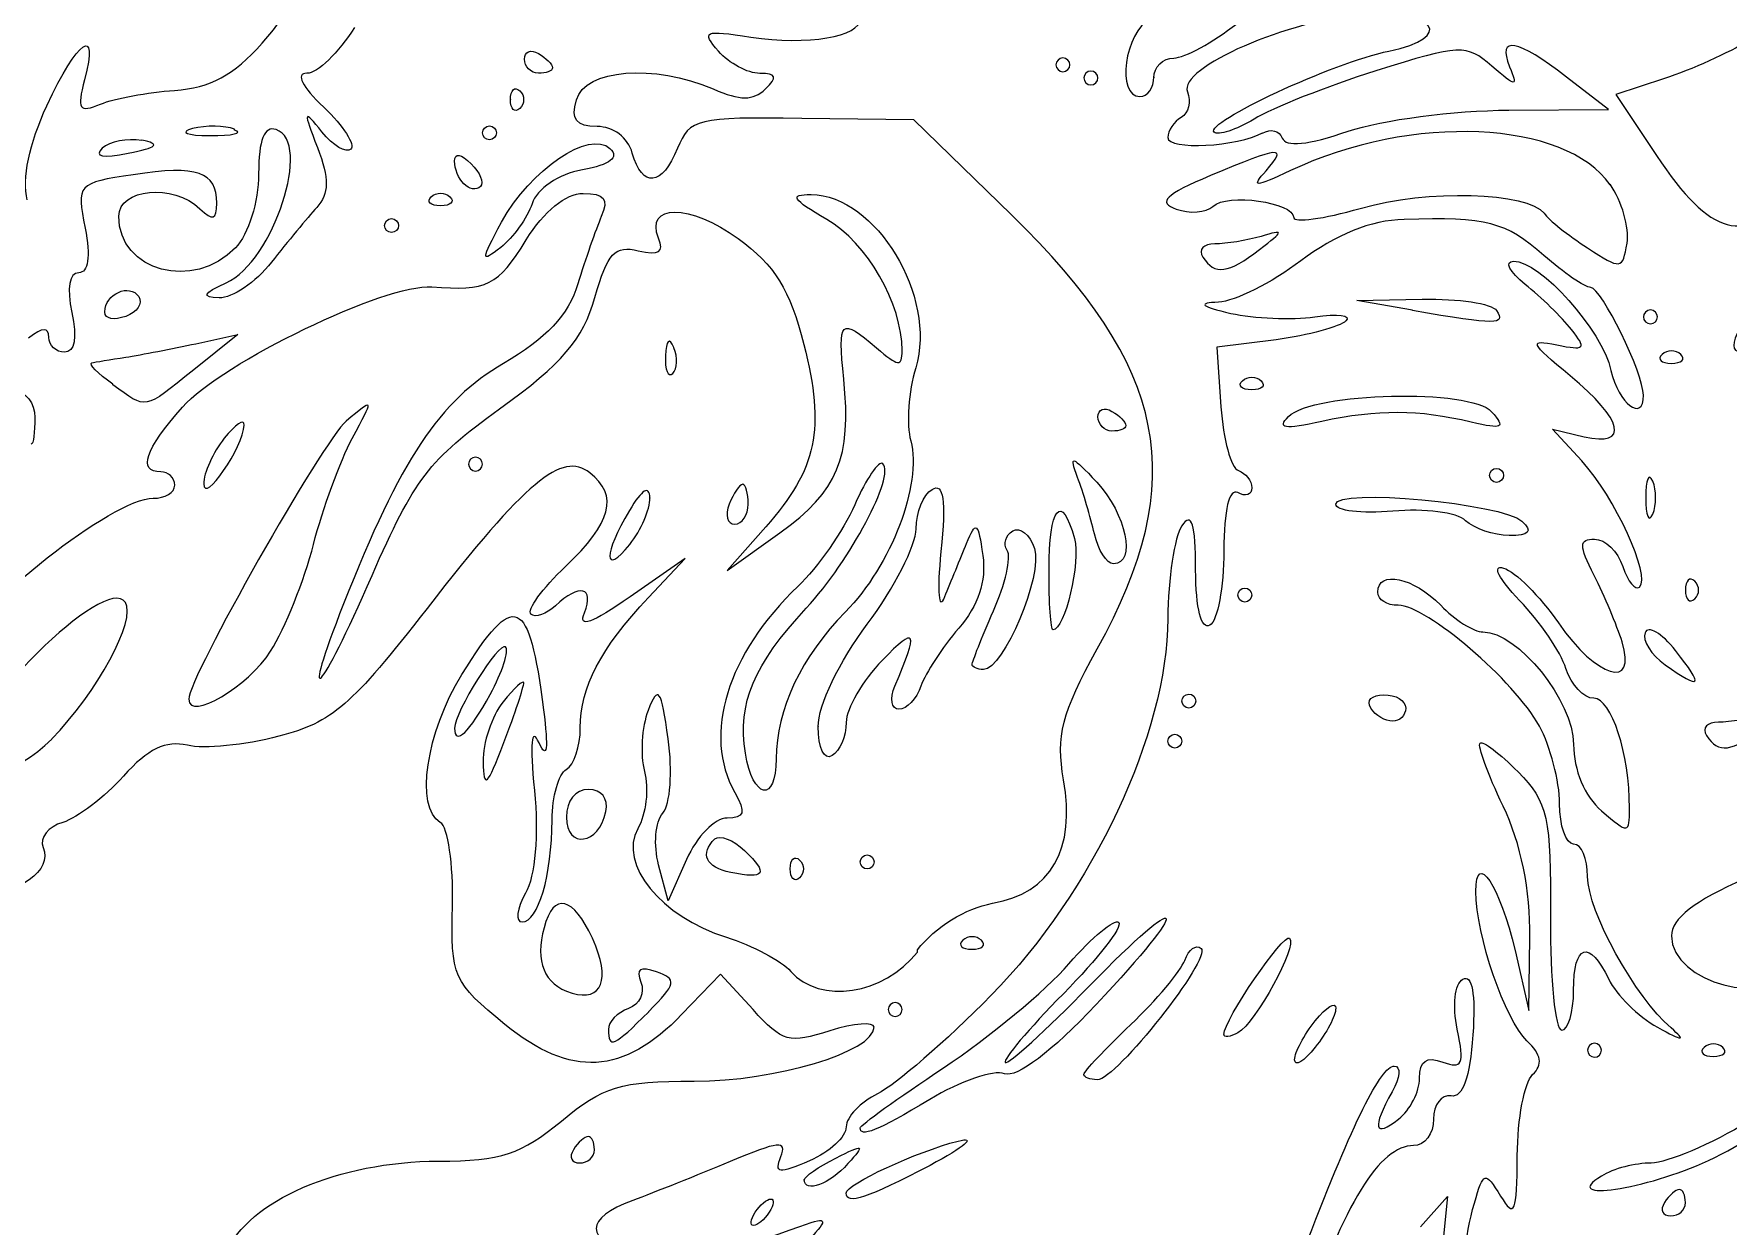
# Model space of a CAD drawing. Extents: x 2.4 to 13.2, y 1.8 to 13.4.
# Drawn here: x 6.044 to 8.493, y 9.984 to 11.708 of the extents above; entities that cross this region are included whole.
import ezdxf

# ---------------------------------------------------------------- set-up
doc = ezdxf.new("R2010")
doc.units = 0
doc.layers.add('Layer_1', color=7, linetype='CONTINUOUS')

msp = doc.modelspace()

# ---------------------------------------------------------------- linework, layer by layer
at = {"layer": 'Layer_1', "color": 7}
for points in [[(6.753225, 11.67172)], [(7.541718, 11.66346)], [(7.58215, 11.64446)], [(6.692567, 11.56512)], [(6.66562, 11.49162)], [(6.618406, 11.47252)], [(6.551046, 11.43102)], [(6.720267, 11.43601)], [(7.815856, 11.39636)], [(8.390912, 11.29898)], [(8.424658, 11.24473)], [(7.791094, 11.20649)], [(7.582221, 11.15437)], [(6.692584, 11.08621)], [(8.148331, 11.06989)], [(8.384143, 11.06164)], [(7.076743, 11.02824)], [(8.113691, 11.00439)], [(7.577069, 10.98536)], [(7.51147, 10.93282)], [(7.784392, 10.89689)], [(6.386361, 10.8158)], [(8.417202, 10.81654)], [(7.400283, 10.79624)], [(6.703676, 10.75309)], [(6.752293, 10.76987)], [(7.703515, 10.74359)], [(7.976472, 10.73349)], [(6.069815, 10.68866)], [(7.683296, 10.68559)], [(6.870931, 10.58375)], [(7.2385, 10.51093)], [(7.051479, 10.49583)], [(6.856342, 10.38901)], [(7.413728, 10.39765)], [(7.299158, 10.29755)], [(8.310103, 10.23865)], [(8.48537, 10.24265)], [(7.866555, 10.22493)], [(6.854348, 10.09487)], [(7.218263, 10.03193)], [(8.431421, 10.01837)], [(7.086839, 10.00443)]]:
    msp.add_lwpolyline(points, close=True, dxfattribs=at)
for points in [[(7.663034, 11.64628), (7.663027, 11.64446)], [(8.176116, 11.59795), (8.320159, 11.59866), (8.259502, 11.64586)], [(8.400976, 11.64361), (8.330571, 11.62061), (8.389411, 11.53261)], [(6.733005, 11.61322), (6.733005, 11.61302)], [(7.4567, 11.44707), (7.315908, 11.58412), (7.154303, 11.58612)], [(6.334029, 11.56914), (6.334021, 11.57055)], [(7.820162, 11.56539), (7.82014, 11.56455)], [(6.200077, 11.55455), (6.200066, 11.55385)], [(8.322421, 11.49097), (8.322416, 11.49006)], [(8.037126, 11.30877), (7.956252, 11.32257), (8.051099, 11.32457)], [(6.14667, 11.30581), (6.146668, 11.30621)], [(8.037125, 11.30807), (8.037126, 11.30877)], [(6.2781, 11.26027), (6.338757, 11.27347), (6.275184, 11.22257)], [(7.839643, 11.26604), (7.75409, 11.25514), (7.76, 11.16914)], [(6.969156, 11.25423), (6.969192, 11.25483)], [(6.157979, 11.20097), (6.15798, 11.20187)], [(7.857784, 11.15489), (7.857791, 11.15499)], [(6.348153, 11.14271), (6.348146, 11.14261)], [(8.281549, 11.09075), (8.239329, 11.13675), (8.284822, 11.12585)], [(6.934496, 11.03724), (6.934495, 11.03714)], [(7.101935, 10.99549), (7.04633, 10.93219), (7.122421, 10.98689)], [(6.932447, 10.89329), (6.985581, 10.94989), (6.906141, 10.89439)], [(8.444886, 10.91674), (8.444886, 10.91704)], [(7.177794, 10.70674), (7.177843, 10.70645)], [(6.987525, 10.51455), (6.960987, 10.45465), (6.947175, 10.50675)], [(7.137404, 10.50113), (7.137404, 10.50083)], [(8.185055, 10.3827), (8.204895, 10.2964), (8.206475, 10.40194)], [(7.321196, 10.38075), (7.321254, 10.38375)], [(7.083628, 10.29738), (7.036818, 10.34888), (6.980862, 10.29068)], [(6.932767, 10.29445), (6.932792, 10.29455)], [(7.764158, 10.26182), (7.764173, 10.26153)], [(7.561969, 10.20303), (7.561984, 10.20383)], [(7.238465, 10.12661), (7.238483, 10.12633)], [(8.464789, 10.07947), (8.464789, 10.07937)], [(7.157619, 10.05173), (7.157606, 10.05093)], [(8.048343, 9.98349), (8.087474, 10.02739), (8.076674, 9.92184)]]:
    msp.add_lwpolyline(points, dxfattribs=at)
for points in [[(6.37391, 11.69462), (6.404587, 11.72942), (6.428953, 11.76692), (6.428078, 11.77782)], [(7.96789, 11.73624), (7.859021, 11.72924), (7.6976, 11.65904), (7.711602, 11.62439)], [(8.002787, 11.68344), (8.0983, 11.70304), (8.07207, 11.74274), (7.96789, 11.73624)], [(6.062843, 11.60432), (6.107726, 11.70052), (6.138568, 11.72185), (6.117432, 11.64202)], [(6.507557, 11.71763), (6.484811, 11.68113), (6.453853, 11.65123), (6.438778, 11.65123)], [(7.033736, 11.68312), (7.008493, 11.71222), (7.012726, 11.71412), (7.080341, 11.70372)], [(7.080341, 11.70372), (7.162472, 11.69112), (7.238502, 11.70387), (7.238502, 11.73012)], [(7.657972, 11.73005), (7.620724, 11.71125), (7.60811, 11.61748), (7.642814, 11.61748)], [(7.691808, 11.67336), (7.707639, 11.67336), (7.748577, 11.69576), (7.782794, 11.72296)], [(8.259502, 11.64586), (8.188602, 11.70096), (8.158869, 11.70636), (8.177333, 11.66076)], [(6.247543, 11.62652), (6.299168, 11.63052), (6.33314, 11.64832), (6.37391, 11.69462)], [(6.753225, 11.67172), (6.753225, 11.68262), (6.762325, 11.68672), (6.773445, 11.67972)], [(7.093382, 11.65112), (7.075847, 11.65112), (7.048998, 11.66552), (7.033736, 11.68312)], [(7.750268, 11.56616), (7.735575, 11.58006), (7.922801, 11.667), (8.002787, 11.68344)], [(8.151521, 11.66176), (8.114406, 11.69366), (8.106483, 11.69326), (7.983847, 11.65476)], [(8.523014, 11.69871), (8.494613, 11.68101), (8.439698, 11.65621), (8.400976, 11.64361)], [(6.773445, 11.65132), (6.762325, 11.65132), (6.753225, 11.66142), (6.753225, 11.67172)], [(6.773445, 11.67972), (6.784565, 11.67372), (6.793665, 11.66412), (6.793665, 11.65932)], [(6.793665, 11.65932), (6.793665, 11.65432), (6.784565, 11.65132), (6.773445, 11.65132)], [(6.828276, 11.61272), (6.84063, 11.65752), (6.940416, 11.66552), (7.025811, 11.62862)], [(7.531608, 11.67356), (7.526048, 11.67356), (7.521498, 11.66856), (7.521498, 11.66346)], [(7.521498, 11.66346), (7.521498, 11.65846), (7.526048, 11.65336), (7.531608, 11.65336)], [(7.541718, 11.66346), (7.541718, 11.66846), (7.537168, 11.67356), (7.531608, 11.67356)], [(7.531608, 11.65336), (7.537168, 11.65336), (7.541718, 11.65836), (7.541718, 11.66346)], [(7.663027, 11.64446), (7.663027, 11.66036), (7.675973, 11.67336), (7.691808, 11.67336)], [(8.177333, 11.66076), (8.189398, 11.63096), (8.187283, 11.63096), (8.151521, 11.66176)], [(8.850992, 11.67159), (8.616806, 11.4427), (8.460713, 11.24868), (8.510765, 11.24868)], [(6.117432, 11.64202), (6.105959, 11.59872), (6.109152, 11.59372), (6.140527, 11.60672)], [(6.438778, 11.65123), (6.422066, 11.65123), (6.431538, 11.63213), (6.463137, 11.60213)], [(7.101572, 11.62862), (7.119705, 11.64582), (7.11778, 11.65112), (7.093382, 11.65112)], [(7.57204, 11.65456), (7.56648, 11.65456), (7.56193, 11.64956), (7.56193, 11.64446)], [(7.56193, 11.64446), (7.56193, 11.63946), (7.56648, 11.63436), (7.57204, 11.63436)], [(7.58215, 11.64446), (7.58215, 11.64946), (7.5776, 11.65456), (7.57204, 11.65456)], [(7.57204, 11.63436), (7.5776, 11.63436), (7.58215, 11.63936), (7.58215, 11.64446)], [(7.642814, 11.61748), (7.653934, 11.61748), (7.663034, 11.63048), (7.663034, 11.64628)], [(7.983847, 11.65476), (7.913051, 11.63236), (7.833867, 11.60096), (7.80788, 11.58516)], [(6.140527, 11.60672), (6.160556, 11.61472), (6.208709, 11.62402), (6.247543, 11.62652)], [(6.733005, 11.61302), (6.733005, 11.62712), (6.739075, 11.63282), (6.746497, 11.62592)], [(6.746497, 11.60042), (6.739077, 11.59342), (6.733005, 11.59942), (6.733005, 11.61322)], [(6.746497, 11.62592), (6.753917, 11.61892), (6.753917, 11.60742), (6.746497, 11.60042)], [(6.858131, 11.57432), (6.827643, 11.57432), (6.820295, 11.58442), (6.828276, 11.61272)], [(7.025811, 11.62862), (7.065624, 11.61142), (7.083432, 11.61142), (7.101572, 11.62862)], [(7.711602, 11.62439), (7.717292, 11.61029), (7.713182, 11.59369), (7.702602, 11.58749)], [(6.034474, 11.46847), (6.026604, 11.49817), (6.037314, 11.54967), (6.062843, 11.60432)], [(6.460474, 11.56653), (6.433747, 11.59993), (6.433114, 11.59793), (6.453964, 11.54373)], [(6.463137, 11.60213), (6.491603, 11.57513), (6.5093, 11.54763), (6.502445, 11.54133)], [(7.154303, 11.58612), (7.002169, 11.58812), (6.991636, 11.58543), (6.97457, 11.54292)], [(7.702602, 11.58749), (7.691963, 11.58149), (7.683266, 11.56829), (7.683266, 11.55839)], [(7.80788, 11.58516), (7.781879, 11.56926), (7.755971, 11.56076), (7.750268, 11.56616)], [(8.322416, 11.49006), (8.257873, 11.58346), (8.035645, 11.59343), (7.860654, 11.51066)], [(7.943861, 11.56765), (7.992378, 11.58385), (8.096889, 11.59755), (8.176116, 11.59795)], [(6.273364, 11.57124), (6.253683, 11.56624), (6.264904, 11.56114), (6.29826, 11.56114)], [(6.334021, 11.57055), (6.320337, 11.57555), (6.293036, 11.57655), (6.273364, 11.57124)], [(6.29826, 11.56114), (6.331619, 11.56085), (6.347714, 11.56514), (6.334029, 11.56914)], [(6.322046, 11.34823), (6.390563, 11.37963), (6.446969, 11.55272), (6.39425, 11.56978)], [(6.39425, 11.56978), (6.377001, 11.57578), (6.368977, 11.55508), (6.368977, 11.50598)], [(6.502445, 11.54133), (6.495585, 11.53533), (6.476697, 11.54633), (6.460474, 11.56653)], [(6.692567, 11.56512), (6.692567, 11.57012), (6.697117, 11.57522), (6.702677, 11.57522)], [(6.702677, 11.55502), (6.697117, 11.55502), (6.692567, 11.56002), (6.692567, 11.56512)], [(6.702677, 11.57522), (6.708237, 11.57522), (6.712787, 11.57022), (6.712787, 11.56512)], [(6.712787, 11.56512), (6.712787, 11.56012), (6.708237, 11.55502), (6.702677, 11.55502)], [(6.720202, 11.43602), (6.761576, 11.51192), (6.847466, 11.57024), (6.87685, 11.54241)], [(6.909143, 11.53592), (6.903013, 11.55822), (6.881562, 11.57432), (6.858131, 11.57432)], [(7.683266, 11.55839), (7.683266, 11.53949), (7.784542, 11.54519), (7.820162, 11.56539)], [(7.82014, 11.56455), (7.831917, 11.57155), (7.844718, 11.56855), (7.848606, 11.55755)], [(7.848606, 11.55755), (7.853186, 11.54445), (7.886299, 11.54745), (7.943861, 11.56765)], [(6.142931, 11.54295), (6.130257, 11.53075), (6.143562, 11.52825), (6.180459, 11.53595)], [(6.200066, 11.55385), (6.179436, 11.55785), (6.153711, 11.55285), (6.142931, 11.54295)], [(6.180459, 11.53595), (6.222778, 11.54395), (6.227861, 11.54895), (6.200077, 11.55455)], [(6.453964, 11.54373), (6.471339, 11.49853), (6.47115, 11.47753), (6.453016, 11.45743)], [(6.652128, 11.52422), (6.652128, 11.53642), (6.661548, 11.53512), (6.676042, 11.52022)], [(6.87685, 11.54241), (6.89063, 11.52931), (6.877482, 11.51931), (6.836999, 11.51151)], [(6.97457, 11.54292), (6.952393, 11.48762), (6.923339, 11.48462), (6.909143, 11.53592)], [(7.825223, 11.51037), (7.857292, 11.54697), (7.84661, 11.54587), (7.744813, 11.50337)], [(6.308317, 11.46337), (6.308317, 11.50917), (6.28061, 11.51867), (6.187811, 11.50467)], [(6.66562, 11.49162), (6.6582, 11.49862), (6.652128, 11.51332), (6.652128, 11.52422)], [(6.676042, 11.52022), (6.689213, 11.50772), (6.695281, 11.49312), (6.689534, 11.48762)], [(6.836999, 11.51151), (6.801969, 11.50551), (6.771461, 11.48441), (6.764187, 11.46261)], [(7.860654, 11.51066), (7.807974, 11.48576), (7.80357, 11.48576), (7.825223, 11.51037)], [(8.389411, 11.53261), (8.468494, 11.41436), (8.51702, 11.40157), (8.587148, 11.48061)], [(6.187811, 11.50467), (6.106805, 11.49247), (6.105525, 11.49097), (6.118069, 11.42747)], [(6.166788, 11.44447), (6.166788, 11.48477), (6.245592, 11.49237), (6.284055, 11.45537)], [(6.368977, 11.50598), (6.368977, 11.46588), (6.354123, 11.41848), (6.335514, 11.39887)], [(6.689534, 11.48762), (6.683784, 11.48162), (6.673011, 11.48362), (6.66562, 11.49162)], [(7.744813, 11.50337), (7.678891, 11.47547), (7.66809, 11.46477), (7.695437, 11.45487)], [(8.346969, 11.40587), (8.350609, 11.42797), (8.339549, 11.46607), (8.322421, 11.49097)], [(6.284055, 11.45537), (6.302916, 11.43747), (6.308317, 11.43937), (6.308317, 11.46337)], [(6.631898, 11.45972), (6.617076, 11.45972), (6.611014, 11.46572), (6.618406, 11.47252)], [(6.618443, 11.47252), (6.625863, 11.47952), (6.638, 11.47952), (6.64539, 11.47252)], [(6.64539, 11.47252), (6.65281, 11.46552), (6.64666, 11.45972), (6.631898, 11.45972)], [(6.764187, 11.46261), (6.757297, 11.44201), (6.736954, 11.41361), (6.718997, 11.39951)], [(6.755841, 11.41047), (6.781527, 11.45177), (6.813225, 11.47757), (6.838199, 11.47757)], [(6.838199, 11.47757), (6.868908, 11.47757), (6.875274, 11.46957), (6.864327, 11.44407)], [(6.947173, 11.41267), (6.926732, 11.46317), (6.992296, 11.46287), (7.062311, 11.41239)], [(7.190276, 11.44), (7.140048, 11.469), (7.135441, 11.4764), (7.167655, 11.4759)], [(7.167655, 11.4759), (7.261476, 11.4749), (7.349817, 11.3282), (7.318746, 11.22543)], [(7.748323, 11.45887), (7.768985, 11.47847), (7.865213, 11.46487), (7.865213, 11.44277)], [(7.961254, 11.45587), (8.057709, 11.48407), (8.204153, 11.47997), (8.227013, 11.44887)], [(6.335514, 11.39887), (6.275188, 11.33567), (6.166788, 11.36487), (6.166788, 11.44447)], [(6.453016, 11.45743), (6.439909, 11.44273), (6.410433, 11.40713), (6.387505, 11.37803)], [(6.551046, 11.43102), (6.551046, 11.43602), (6.555596, 11.44112), (6.561156, 11.44112)], [(6.561156, 11.44112), (6.566716, 11.44112), (6.571266, 11.43612), (6.571266, 11.43102)], [(6.864327, 11.44407), (6.856367, 11.42567), (6.841106, 11.38167), (6.830428, 11.34667)], [(7.299067, 11.25024), (7.299067, 11.31834), (7.248759, 11.40617), (7.190276, 11.44)], [(7.581309, 10.81912), (7.716414, 11.06379), (7.684329, 11.22549), (7.4567, 11.44707)], [(7.695437, 11.45487), (7.714678, 11.44787), (7.738488, 11.44987), (7.748323, 11.45887)], [(7.865213, 11.44277), (7.865213, 11.43477), (7.908431, 11.44077), (7.961254, 11.45587)], [(8.024767, 11.43984), (7.976541, 11.43884), (7.925795, 11.41804), (7.875402, 11.38004)], [(8.226726, 11.38804), (8.171566, 11.43654), (8.144623, 11.44354), (8.024767, 11.43984)], [(8.227013, 11.44887), (8.233743, 11.43877), (8.262011, 11.41707), (8.289809, 11.39887)], [(6.118069, 11.42747), (6.126219, 11.38627), (6.122879, 11.36287), (6.108869, 11.36287)], [(6.561156, 11.42092), (6.555596, 11.42092), (6.551046, 11.42592), (6.551046, 11.43102)], [(6.571266, 11.43102), (6.571266, 11.42602), (6.566716, 11.42092), (6.561156, 11.42092)], [(6.718997, 11.39951), (6.689712, 11.37651), (6.689836, 11.38031), (6.720267, 11.43601)], [(6.917823, 11.39467), (6.947678, 11.38767), (6.9555, 11.39267), (6.947173, 11.41267)], [(7.818069, 11.41546), (7.797692, 11.40946), (7.767591, 11.40456), (7.751166, 11.40456)], [(7.815859, 11.39636), (7.851774, 11.42406), (7.85196, 11.42576), (7.818069, 11.41546)], [(6.619124, 11.34237), (6.699915, 11.33637), (6.71411, 11.34337), (6.755841, 11.41047)], [(6.855071, 11.32717), (6.873301, 11.39137), (6.884136, 11.40307), (6.917823, 11.39467)], [(7.062311, 11.41239), (7.114947, 11.37419), (7.136885, 11.33879), (7.157007, 11.25926)], [(7.751166, 11.40456), (7.734738, 11.40456), (7.726934, 11.39656), (7.733791, 11.38546)], [(7.733791, 11.38546), (7.751166, 11.35886), (7.770298, 11.36136), (7.815856, 11.39636)], [(8.294462, 11.34164), (8.286152, 11.34164), (8.255676, 11.36244), (8.226726, 11.38804)], [(8.289809, 11.39887), (8.338595, 11.36707), (8.340588, 11.36727), (8.346969, 11.40587)], [(6.387505, 11.37803), (6.36457, 11.34903), (6.330557, 11.32593), (6.311904, 11.32663)], [(7.875402, 11.38004), (7.833421, 11.34834), (7.779854, 11.32144), (7.756362, 11.32024)], [(8.199789, 11.34605), (8.177075, 11.36415), (8.169492, 11.37935), (8.182918, 11.37955)], [(8.182918, 11.37955), (8.221427, 11.38024), (8.311003, 11.27985), (8.323784, 11.22176)], [(6.108869, 11.36287), (6.09525, 11.36287), (6.091526, 11.34107), (6.099049, 11.30537)], [(6.146668, 11.30621), (6.146668, 11.33221), (6.182599, 11.34831), (6.195702, 11.32831)], [(6.258739, 11.16837), (6.316237, 11.23327), (6.552587, 11.34731), (6.619124, 11.34237)], [(6.311904, 11.32663), (6.285841, 11.32763), (6.288211, 11.33263), (6.322046, 11.34823)], [(6.830428, 11.34667), (6.816776, 11.30167), (6.784783, 11.26757), (6.722732, 11.23157)], [(8.266657, 11.28085), (8.252605, 11.29855), (8.22251, 11.32785), (8.199789, 11.34605)], [(8.370762, 11.18586), (8.370762, 11.21696), (8.309715, 11.34164), (8.294462, 11.34164)], [(6.195702, 11.32831), (6.201952, 11.31821), (6.193492, 11.30591), (6.176873, 11.29981)], [(6.717347, 11.16613), (6.80792, 11.23133), (6.837822, 11.26636), (6.855071, 11.32717)], [(7.756362, 11.32024), (7.725559, 11.31924), (7.73055, 11.31424), (7.774306, 11.30414)], [(8.051099, 11.32457), (8.103264, 11.32557), (8.151566, 11.31857), (8.15844, 11.30807)], [(6.099049, 11.30537), (6.106789, 11.26867), (6.102939, 11.24787), (6.088439, 11.24787)], [(6.176873, 11.29981), (6.160256, 11.29381), (6.14667, 11.29581), (6.14667, 11.30581)], [(7.214744, 11.20904), (7.206054, 11.29554), (7.209844, 11.29894), (7.262091, 11.25424)], [(7.774306, 11.30414), (7.807668, 11.29714), (7.862259, 11.29404), (7.895621, 11.29914)], [(7.940735, 11.29314), (7.932175, 11.28514), (7.886697, 11.27214), (7.839643, 11.26604)], [(7.895621, 11.29914), (7.92898, 11.30414), (7.949284, 11.30114), (7.940735, 11.29314)], [(8.15844, 11.30807), (8.171996, 11.28717), (8.159388, 11.28717), (8.037125, 11.30807)], [(8.380802, 11.30908), (8.375242, 11.30908), (8.370692, 11.30408), (8.370692, 11.29898)], [(8.370692, 11.29898), (8.370692, 11.29398), (8.375242, 11.28888), (8.380802, 11.28888)], [(8.390912, 11.29898), (8.390912, 11.30398), (8.386362, 11.30908), (8.380802, 11.30908)], [(8.380802, 11.28888), (8.386362, 11.28888), (8.390912, 11.29388), (8.390912, 11.29898)], [(6.065692, 11.26947), (6.065692, 11.28457), (6.056972, 11.28417), (6.036247, 11.26847)], [(6.088439, 11.24787), (6.075925, 11.24787), (6.065692, 11.25797), (6.065692, 11.26947)], [(6.969192, 11.25483), (6.962752, 11.27013), (6.957943, 11.26573), (6.956966, 11.24263)], [(8.264793, 11.21385), (8.206389, 11.26205), (8.204202, 11.26705), (8.245552, 11.25845)], [(8.245552, 11.25845), (8.286392, 11.25045), (8.289017, 11.25245), (8.266657, 11.28085)], [(6.177008, 11.24057), (6.199248, 11.24457), (6.244741, 11.25307), (6.2781, 11.26027)], [(6.956966, 11.24263), (6.956018, 11.22243), (6.960856, 11.21103), (6.967576, 11.21743)], [(6.967576, 11.21743), (6.974276, 11.22343), (6.974996, 11.24033), (6.969156, 11.25423)], [(7.157007, 11.25926), (7.188158, 11.13612), (7.176499, 11.08032), (7.101935, 10.99549)], [(7.262091, 11.25424), (7.293687, 11.22714), (7.299067, 11.22664), (7.299067, 11.25024)], [(8.397674, 11.24473), (8.390254, 11.23773), (8.396404, 11.23183), (8.411166, 11.23183)], [(8.424621, 11.24473), (8.417201, 11.25173), (8.405064, 11.25173), (8.397674, 11.24473)], [(8.411166, 11.23183), (8.425988, 11.23183), (8.43205, 11.23783), (8.424658, 11.24473)], [(6.15798, 11.20187), (6.136403, 11.21737), (6.122745, 11.23117), (6.127651, 11.23257)], [(6.127651, 11.23257), (6.132551, 11.23357), (6.154758, 11.23757), (6.177008, 11.24057)], [(6.275184, 11.22257), (6.20145, 11.16357), (6.208472, 11.16477), (6.157979, 11.20097)], [(6.722732, 11.23157), (6.630589, 11.17817), (6.573588, 11.0924), (6.491819, 10.88426)], [(7.318746, 11.22543), (7.308413, 11.19133), (7.305191, 11.14373), (7.311566, 11.11965)], [(8.323784, 11.22176), (8.33434, 11.17366), (8.370762, 11.14586), (8.370762, 11.18586)], [(7.122421, 10.98689), (7.206663, 11.04739), (7.226253, 11.09461), (7.214744, 11.20904)], [(7.804586, 11.19359), (7.789764, 11.19359), (7.783702, 11.19959), (7.791094, 11.20649)], [(7.791131, 11.20649), (7.798551, 11.21349), (7.810688, 11.21349), (7.818078, 11.20649)], [(7.818078, 11.20649), (7.825498, 11.19949), (7.819348, 11.19359), (7.804586, 11.19359)], [(7.857791, 11.15499), (7.89338, 11.19039), (8.121528, 11.19569), (8.151187, 11.16199)], [(8.284822, 11.12585), (8.350926, 11.11035), (8.341828, 11.15035), (8.264793, 11.21385)], [(6.015079, 11.19177), (6.032107, 11.19177), (6.045567, 11.17487), (6.045567, 11.15337)], [(6.227463, 11.07497), (6.19372, 11.07497), (6.204557, 11.10737), (6.258739, 11.16837)], [(6.504333, 11.12342), (6.536131, 11.18232), (6.536068, 11.18262), (6.495713, 11.14842)], [(7.582221, 11.15437), (7.582221, 11.16527), (7.591321, 11.16937), (7.602441, 11.16237)], [(7.76, 11.16914), (7.76325, 11.12194), (7.774629, 11.08034), (7.785273, 11.07694)], [(6.045567, 11.15337), (6.045567, 11.13227), (6.043357, 11.11497), (6.040327, 11.11497)], [(6.495713, 11.14842), (6.461378, 11.11932), (6.267994, 10.77776), (6.267994, 10.7461)], [(6.348146, 11.14261), (6.348462, 11.15271), (6.335504, 11.14361), (6.319176, 11.12351)], [(6.532871, 10.92506), (6.59373, 11.06457), (6.61498, 11.09233), (6.717347, 11.16613)], [(7.602441, 11.13397), (7.591321, 11.13397), (7.582221, 11.14407), (7.582221, 11.15437)], [(7.602441, 11.16237), (7.613561, 11.15637), (7.622661, 11.14667), (7.622661, 11.14197)], [(7.905697, 11.14789), (7.851399, 11.13569), (7.84025, 11.13779), (7.857784, 11.15489)], [(8.121805, 11.14689), (8.045481, 11.16499), (7.987013, 11.16529), (7.905697, 11.14789)], [(8.151187, 11.16199), (8.171849, 11.13839), (8.16733, 11.13599), (8.121805, 11.14689)], [(6.319176, 11.12351), (6.302841, 11.10301), (6.28951, 11.07331), (6.289573, 11.05751)], [(6.289573, 11.05751), (6.289664, 11.02731), (6.346875, 11.11051), (6.348153, 11.14271)], [(6.448303, 10.96998), (6.461507, 11.02168), (6.486714, 11.09077), (6.504333, 11.12342)], [(7.311566, 11.11965), (7.328183, 11.05685), (7.283292, 10.9393), (7.217048, 10.87247)], [(7.622661, 11.14197), (7.622661, 11.13697), (7.613561, 11.13397), (7.602441, 11.13397)], [(6.847723, 11.07355), (6.807477, 11.10525), (6.755094, 11.06135), (6.612353, 10.87764)], [(6.682474, 11.09631), (6.676914, 11.09631), (6.672364, 11.09131), (6.672364, 11.08621)], [(6.692584, 11.08621), (6.692584, 11.09121), (6.688034, 11.09631), (6.682474, 11.09631)], [(7.552807, 11.06693), (7.540293, 11.10023), (7.543927, 11.09933), (7.580544, 11.05993)], [(6.247683, 11.05587), (6.247683, 11.06677), (6.238583, 11.07497), (6.227463, 11.07497)], [(6.672364, 11.08621), (6.672364, 11.08121), (6.676914, 11.07611), (6.682474, 11.07611)], [(6.682474, 11.07611), (6.688034, 11.07611), (6.692584, 11.08111), (6.692584, 11.08621)], [(6.81281, 10.93839), (6.879444, 11.00159), (6.889533, 11.04067), (6.847723, 11.07355)], [(7.160479, 10.87776), (7.224524, 10.94706), (7.289377, 11.06946), (7.271123, 11.08677)], [(7.271123, 11.08677), (7.265563, 11.09177), (7.247333, 11.06527), (7.230615, 11.02737)], [(7.785273, 11.07694), (7.795912, 11.07294), (7.804638, 11.06214), (7.804638, 11.05194)], [(8.148331, 11.06989), (8.148331, 11.07489), (8.152881, 11.07999), (8.158441, 11.07999)], [(8.158441, 11.05979), (8.152881, 11.05979), (8.148331, 11.06479), (8.148331, 11.06989)], [(8.158441, 11.07999), (8.164001, 11.07999), (8.168551, 11.07499), (8.168551, 11.06989)], [(8.168551, 11.06989), (8.168551, 11.06489), (8.164001, 11.05979), (8.158441, 11.05979)], [(8.36521, 10.90844), (8.381827, 10.92414), (8.329292, 11.03874), (8.281549, 11.09075)], [(8.384143, 11.06174), (8.378523, 11.07494), (8.373937, 11.06374), (8.373937, 11.03774)], [(6.216501, 11.03677), (6.233655, 11.03677), (6.247683, 11.04477), (6.247683, 11.05587)], [(6.934495, 11.03714), (6.933863, 11.05624), (6.923407, 11.04994), (6.904894, 11.01914)], [(7.068783, 11.05694), (7.064423, 11.05694), (7.055612, 11.04394), (7.049197, 11.02824)], [(7.076743, 11.02824), (7.076743, 11.04414), (7.073143, 11.05694), (7.068783, 11.05694)], [(7.319373, 10.99266), (7.319373, 11.01656), (7.32977, 11.04216), (7.342435, 11.04966)], [(7.342435, 11.04966), (7.359085, 11.05976), (7.362655, 11.03436), (7.355254, 10.95976)], [(7.511454, 10.93283), (7.511454, 11.02393), (7.529524, 11.0465), (7.548212, 10.97873)], [(7.577069, 10.98543), (7.571639, 11.00913), (7.560734, 11.04583), (7.552807, 11.06693)], [(7.580544, 11.05993), (7.623027, 11.01423), (7.637884, 10.94216), (7.604806, 10.94216)], [(7.784418, 11.04494), (7.771968, 11.05194), (7.764198, 11.02004), (7.764198, 10.96094)], [(7.804638, 11.05194), (7.804638, 11.04184), (7.795538, 11.03864), (7.784418, 11.04494)], [(7.925924, 11.02829), (7.925924, 11.05219), (8.167427, 11.02929), (8.195153, 11.00369)], [(8.384143, 11.01374), (8.389763, 11.02694), (8.389763, 11.04844), (8.384143, 11.06164)], [(5.930667, 10.81094), (5.961975, 10.88204), (6.157855, 11.03677), (6.216501, 11.03677)], [(6.905526, 10.97014), (6.921858, 10.99054), (6.934876, 11.02084), (6.934496, 11.03724)], [(7.049197, 11.02824), (7.042787, 11.01234), (7.046357, 10.99944), (7.057157, 10.99944)], [(7.057157, 10.99944), (7.067924, 10.99944), (7.076743, 11.01244), (7.076743, 11.02824)], [(7.230615, 11.02737), (7.213903, 10.98937), (7.177009, 10.93637), (7.148645, 10.90949)], [(8.008554, 11.01819), (7.963108, 11.01419), (7.925924, 11.01849), (7.925924, 11.02829)], [(8.113691, 11.00439), (8.101305, 11.01649), (8.054, 11.02239), (8.008554, 11.01819)], [(8.373937, 11.03774), (8.373937, 11.01134), (8.378517, 11.00054), (8.384143, 11.01374)], [(6.904894, 11.01914), (6.867074, 10.95644), (6.86752, 10.92244), (6.905526, 10.97014)], [(7.392281, 10.97146), (7.406029, 11.00506), (7.408898, 11.00306), (7.415817, 10.95416)], [(7.703538, 10.99701), (7.692771, 10.98111), (7.683636, 10.92081), (7.683288, 10.86276)], [(7.723442, 10.93361), (7.723157, 11.00011), (7.717692, 11.01781), (7.703538, 10.99701)], [(8.17664, 10.98289), (8.154398, 10.98289), (8.126073, 10.99299), (8.113691, 11.00439)], [(8.195153, 11.00369), (8.21092, 10.98869), (8.205709, 10.98289), (8.17664, 10.98289)], [(7.24861, 10.85479), (7.287529, 10.90669), (7.319373, 10.9688), (7.319373, 10.99266)], [(7.451116, 10.96125), (7.445016, 10.97135), (7.448586, 10.98335), (7.459146, 10.98955)], [(7.459146, 10.98955), (7.469639, 10.99555), (7.483756, 10.98455), (7.490486, 10.96415)], [(7.548212, 10.97873), (7.557632, 10.94463), (7.534496, 10.84652), (7.51703, 10.84652)], [(7.604806, 10.94216), (7.594986, 10.94216), (7.582501, 10.96156), (7.577069, 10.98536)], [(8.299547, 10.92504), (8.27721, 10.96904), (8.277337, 10.97774), (8.300179, 10.97774)], [(8.300179, 10.97774), (8.315241, 10.97774), (8.333588, 10.95984), (8.340915, 10.93794)], [(6.386357, 10.81584), (6.407241, 10.84884), (6.435104, 10.91823), (6.448303, 10.96998)], [(7.355254, 10.95976), (7.349404, 10.90086), (7.351814, 10.87266), (7.360814, 10.89466)], [(7.360814, 10.89466), (7.369504, 10.91576), (7.383655, 10.95036), (7.392281, 10.97146)], [(7.415817, 10.95416), (7.421027, 10.91726), (7.409187, 10.88156), (7.380904, 10.84874)], [(7.490486, 10.96415), (7.503224, 10.92595), (7.445555, 10.78924), (7.416742, 10.78924)], [(7.431212, 10.87385), (7.44824, 10.91265), (7.457213, 10.95185), (7.451116, 10.96125)], [(7.764198, 10.96094), (7.764198, 10.90814), (7.755098, 10.8598), (7.743978, 10.85321)], [(6.176409, 10.88623), (6.148165, 10.92953), (5.944485, 10.72702), (5.944485, 10.65556)], [(6.491819, 10.88426), (6.427832, 10.72137), (6.456414, 10.74976), (6.532871, 10.92506)], [(6.7626, 10.86929), (6.75635, 10.87529), (6.778964, 10.90639), (6.81281, 10.93839)], [(7.51703, 10.84652), (7.51387, 10.84652), (7.51147, 10.88542), (7.51147, 10.93282)], [(7.743978, 10.85321), (7.731592, 10.84621), (7.723631, 10.87711), (7.723442, 10.93361)], [(7.986666, 10.9011), (7.986666, 10.9334), (8.039015, 10.9225), (8.077652, 10.882)], [(8.19164, 10.88914), (8.160963, 10.92094), (8.151189, 10.94064), (8.16864, 10.93584)], [(8.16864, 10.93584), (8.18532, 10.93084), (8.220964, 10.89544), (8.247849, 10.85654)], [(8.339799, 10.82914), (8.332349, 10.85284), (8.31424, 10.89604), (8.299547, 10.92504)], [(8.340915, 10.93794), (8.348235, 10.91604), (8.359175, 10.90284), (8.36521, 10.90844)], [(8.444886, 10.91704), (8.437466, 10.92404), (8.431394, 10.91804), (8.431394, 10.90414)], [(6.662915, 10.78209), (6.738892, 10.90506), (6.759967, 10.89598), (6.780799, 10.73099)], [(6.839797, 10.87129), (6.854955, 10.90889), (6.832617, 10.91389), (6.79788, 10.88139)], [(7.148645, 10.90949), (7.04648, 10.81249), (7.010276, 10.69466), (7.057169, 10.61155)], [(7.784392, 10.89689), (7.784392, 10.90189), (7.788942, 10.90699), (7.794502, 10.90699)], [(7.794502, 10.90699), (7.800062, 10.90699), (7.804612, 10.90199), (7.804612, 10.89689)], [(8.0163, 10.882), (7.999998, 10.882), (7.986666, 10.89), (7.986666, 10.9011)], [(8.431394, 10.90414), (8.431394, 10.89004), (8.437464, 10.88434), (8.444886, 10.89124)], [(8.444886, 10.89124), (8.452306, 10.89824), (8.452306, 10.90974), (8.444886, 10.91674)], [(6.069816, 10.68874), (6.135335, 10.75514), (6.192634, 10.86133), (6.176409, 10.88623)], [(6.612353, 10.87764), (6.502863, 10.73651), (6.475939, 10.71324), (6.398181, 10.6926)], [(6.79788, 10.88139), (6.784741, 10.86889), (6.768846, 10.86359), (6.7626, 10.86929)], [(6.906141, 10.89439), (6.850166, 10.85529), (6.830572, 10.84849), (6.839797, 10.87129)], [(6.833935, 10.70476), (6.833935, 10.76366), (6.862811, 10.81902), (6.932447, 10.89329)], [(7.072677, 10.66825), (7.061396, 10.74115), (7.084021, 10.79513), (7.160479, 10.87776)], [(7.400251, 10.79625), (7.400251, 10.80025), (7.414175, 10.83515), (7.431212, 10.87385)], [(7.794502, 10.88679), (7.788942, 10.88679), (7.784392, 10.89179), (7.784392, 10.89689)], [(7.804612, 10.89689), (7.804612, 10.89189), (7.800062, 10.88679), (7.794502, 10.88679)], [(8.220227, 10.70748), (8.184578, 10.77288), (8.057067, 10.882), (8.0163, 10.882)], [(8.077652, 10.882), (8.097778, 10.8609), (8.125243, 10.8436), (8.138687, 10.8436)], [(8.258713, 10.79074), (8.251163, 10.81444), (8.220972, 10.85874), (8.19164, 10.88914)], [(7.217048, 10.87247), (7.153659, 10.80837), (7.117111, 10.73089), (7.117111, 10.66025)], [(7.177843, 10.70645), (7.177843, 10.73735), (7.208109, 10.80065), (7.24861, 10.85479)], [(7.288786, 10.76534), (7.323089, 10.84634), (7.319746, 10.85324), (7.270558, 10.80264)], [(7.683288, 10.86276), (7.68234, 10.69658), (7.574942, 10.46779), (7.427888, 10.3183)], [(8.247849, 10.85654), (8.303155, 10.77664), (8.361744, 10.75914), (8.339799, 10.82914)], [(8.41719, 10.81654), (8.397223, 10.84194), (8.377335, 10.85344), (8.373027, 10.84224)], [(6.725905, 10.82194), (6.716545, 10.82994), (6.652158, 10.72794), (6.652158, 10.70429)], [(7.380904, 10.84874), (7.357367, 10.82144), (7.332807, 10.78384), (7.326356, 10.76534)], [(8.138687, 10.8436), (8.189172, 10.8436), (8.269733, 10.7437), (8.269733, 10.68094)], [(8.373027, 10.84224), (8.368727, 10.83134), (8.381837, 10.81014), (8.402156, 10.79594)], [(6.267994, 10.7461), (6.267994, 10.7139), (6.354084, 10.7646), (6.386361, 10.8158)], [(6.703665, 10.75314), (6.721451, 10.78574), (6.731467, 10.81684), (6.725905, 10.82194)], [(7.270558, 10.80264), (7.241777, 10.77294), (7.218234, 10.73254), (7.218234, 10.71274)], [(7.532539, 10.62991), (7.52129, 10.69311), (7.529699, 10.72551), (7.581309, 10.81912)], [(8.402156, 10.79594), (8.455045, 10.75924), (8.458492, 10.76394), (8.417202, 10.81654)], [(6.631607, 10.56808), (6.59496, 10.58958), (6.610788, 10.6977), (6.662915, 10.78209)], [(7.416742, 10.78924), (7.407672, 10.78924), (7.400283, 10.79324), (7.400283, 10.79624)], [(8.298896, 10.74754), (8.284364, 10.74754), (8.266275, 10.76684), (8.258713, 10.79074)], [(6.652158, 10.70429), (6.652158, 10.67809), (6.674053, 10.69829), (6.703676, 10.75309)], [(6.752293, 10.76987), (6.7521, 10.77487), (6.738609, 10.76287), (6.72228, 10.74227)], [(6.72348, 10.68347), (6.739503, 10.72567), (6.752451, 10.76457), (6.752293, 10.76987)], [(6.960985, 10.68881), (6.950652, 10.76191), (6.946677, 10.76751), (6.932016, 10.73001)], [(7.294606, 10.73184), (7.283582, 10.73184), (7.280987, 10.74694), (7.288786, 10.76534)], [(7.326356, 10.76534), (7.319916, 10.74694), (7.305599, 10.73184), (7.294606, 10.73184)], [(7.703515, 10.74359), (7.703515, 10.74859), (7.708065, 10.75369), (7.713625, 10.75369)], [(7.713625, 10.75369), (7.719185, 10.75369), (7.723735, 10.74869), (7.723735, 10.74359)], [(7.976472, 10.73349), (7.969612, 10.74439), (7.978052, 10.75259), (7.99549, 10.75259)], [(7.99549, 10.75259), (8.012835, 10.75259), (8.027019, 10.74459), (8.027019, 10.73349)], [(6.72228, 10.74227), (6.705948, 10.72187), (6.692995, 10.68297), (6.693467, 10.65597)], [(6.780799, 10.73099), (6.788009, 10.67399), (6.785799, 10.65779), (6.774289, 10.68309)], [(6.932016, 10.73001), (6.922656, 10.70601), (6.920319, 10.66631), (6.926806, 10.64171)], [(7.713625, 10.73349), (7.708065, 10.73349), (7.703515, 10.73849), (7.703515, 10.74359)], [(7.723735, 10.74359), (7.723735, 10.73859), (7.719185, 10.73349), (7.713625, 10.73349)], [(8.008001, 10.71439), (7.99754, 10.71439), (7.983358, 10.72239), (7.976472, 10.73349)], [(8.027019, 10.73349), (8.027019, 10.72259), (8.018459, 10.71439), (8.008001, 10.71439)], [(8.350609, 10.58874), (8.350609, 10.66764), (8.324576, 10.74754), (8.298896, 10.74754)], [(6.774289, 10.68309), (6.763201, 10.70759), (6.760765, 10.68241), (6.767559, 10.61439)], [(6.813715, 10.64486), (6.824835, 10.65086), (6.833935, 10.67836), (6.833935, 10.70476)], [(7.198014, 10.66464), (7.186349, 10.65764), (7.177794, 10.67554), (7.177794, 10.70674)], [(7.218234, 10.71274), (7.218234, 10.69294), (7.209134, 10.67124), (7.198014, 10.66464)], [(8.249512, 10.59529), (8.249512, 10.62749), (8.236341, 10.67799), (8.220227, 10.70748)], [(8.479109, 10.71294), (8.462681, 10.71294), (8.454847, 10.70494), (8.461734, 10.69384)], [(8.461734, 10.69384), (8.479109, 10.66724), (8.498246, 10.66974), (8.543803, 10.70474)], [(8.546013, 10.72384), (8.525637, 10.71784), (8.495538, 10.71294), (8.479109, 10.71294)], [(5.944485, 10.65556), (5.944485, 10.61716), (6.018649, 10.63696), (6.069815, 10.68866)], [(6.265931, 10.6797), (6.234591, 10.6867), (6.209061, 10.6747), (6.17356, 10.6351)], [(6.398181, 10.6926), (6.349267, 10.6796), (6.289751, 10.6739), (6.265931, 10.6797)], [(6.693467, 10.65597), (6.694099, 10.61527), (6.699347, 10.62007), (6.72348, 10.68347)], [(6.953185, 10.58145), (6.964049, 10.59395), (6.96759, 10.64215), (6.960985, 10.68881)], [(7.683296, 10.68559), (7.683296, 10.69059), (7.687846, 10.69569), (7.693406, 10.69569)], [(7.693406, 10.67549), (7.687846, 10.67549), (7.683296, 10.68049), (7.683296, 10.68559)], [(7.693406, 10.69569), (7.698966, 10.69569), (7.703516, 10.69069), (7.703516, 10.68559)], [(7.703516, 10.68559), (7.703516, 10.68059), (7.698966, 10.67549), (7.693406, 10.67549)], [(8.167843, 10.59179), (8.145633, 10.63819), (8.130649, 10.67919), (8.13451, 10.68279)], [(8.13451, 10.68279), (8.13837, 10.68679), (8.163102, 10.66769), (8.189493, 10.64109)], [(8.269733, 10.68094), (8.269733, 10.64374), (8.285756, 10.60564), (8.310171, 10.58474)], [(7.117111, 10.66025), (7.117111, 10.59505), (7.083092, 10.60185), (7.072677, 10.66825)], [(6.17356, 10.6351), (6.14658, 10.6047), (6.107166, 10.5746), (6.085982, 10.5682)], [(6.793212, 10.57176), (6.793405, 10.60536), (6.802602, 10.63836), (6.813715, 10.64486)], [(6.926806, 10.64171), (6.933316, 10.61711), (6.929016, 10.57991), (6.917106, 10.55901)], [(7.429809, 10.45115), (7.514392, 10.46615), (7.550502, 10.52915), (7.532539, 10.62991)], [(8.189493, 10.64109), (8.232395, 10.59779), (8.23734, 10.57549), (8.23637, 10.4302)], [(6.767559, 10.61439), (6.773969, 10.55009), (6.768829, 10.49063), (6.754821, 10.46575)], [(6.845661, 10.61575), (6.826894, 10.61575), (6.813847, 10.59945), (6.813847, 10.57575)], [(6.870934, 10.58375), (6.874824, 10.60255), (6.864494, 10.61575), (6.845661, 10.61575)], [(7.057169, 10.61155), (7.073754, 10.58205), (7.071477, 10.57445), (7.046081, 10.57445)], [(6.813847, 10.57575), (6.813847, 10.52905), (6.861093, 10.53565), (6.870931, 10.58375)], [(6.947175, 10.50675), (6.939595, 10.53535), (6.942275, 10.56915), (6.953185, 10.58145)], [(8.206475, 10.40194), (8.207745, 10.46934), (8.193656, 10.53782), (8.167843, 10.59179)], [(8.269732, 10.53689), (8.258612, 10.53689), (8.249512, 10.56309), (8.249512, 10.59529)], [(8.310171, 10.58474), (8.349346, 10.55114), (8.350609, 10.55124), (8.350609, 10.58874)], [(6.085982, 10.5682), (6.064783, 10.5622), (6.05196, 10.5454), (6.057454, 10.5319)], [(6.649077, 10.44813), (6.650657, 10.50763), (6.642667, 10.56166), (6.631607, 10.56808)], [(6.749981, 10.42425), (6.77317, 10.42425), (6.792853, 10.49145), (6.793212, 10.57176)], [(6.917106, 10.55901), (6.888419, 10.50821), (6.950885, 10.43163), (7.045061, 10.40215)], [(7.046081, 10.57445), (7.028485, 10.57445), (7.00212, 10.54765), (6.987525, 10.51455)], [(6.057454, 10.5319), (6.071138, 10.4981), (6.026777, 10.4669), (5.945743, 10.4533)], [(7.051476, 10.49583), (7.015385, 10.50283), (7.006153, 10.52303), (7.028602, 10.54433)], [(7.028602, 10.54433), (7.035492, 10.55033), (7.054759, 10.54333), (7.071445, 10.52743)], [(8.289952, 10.48999), (8.289952, 10.51579), (8.280852, 10.53689), (8.269732, 10.53689)], [(7.071445, 10.52743), (7.106605, 10.49413), (7.101079, 10.48533), (7.051479, 10.49583)], [(7.137404, 10.50083), (7.137404, 10.51493), (7.143474, 10.52063), (7.150896, 10.51373)], [(7.150896, 10.51373), (7.158316, 10.50673), (7.158316, 10.49523), (7.150896, 10.48823)], [(7.2385, 10.51093), (7.2385, 10.51593), (7.24305, 10.52103), (7.24861, 10.52103)], [(7.24861, 10.50083), (7.24305, 10.50083), (7.2385, 10.50583), (7.2385, 10.51093)], [(7.24861, 10.52103), (7.25417, 10.52103), (7.25872, 10.51603), (7.25872, 10.51093)], [(7.25872, 10.51093), (7.25872, 10.50593), (7.25417, 10.50083), (7.24861, 10.50083)], [(8.128464, 10.468), (8.128271, 10.5298), (8.163427, 10.476), (8.185055, 10.3827)], [(7.150896, 10.48823), (7.143476, 10.48123), (7.137404, 10.48723), (7.137404, 10.50113)], [(8.410572, 10.27103), (8.359272, 10.31413), (8.289952, 10.43999), (8.289952, 10.48999)], [(8.51733, 10.48681), (8.44447, 10.45471), (8.411182, 10.42881), (8.411182, 10.40411)], [(6.754821, 10.46575), (6.741938, 10.44285), (6.739759, 10.42425), (6.749981, 10.42425)], [(6.856342, 10.38905), (6.830025, 10.45475), (6.799384, 10.47005), (6.784337, 10.42505)], [(7.56934, 10.33121), (7.71179, 10.47716), (7.720464, 10.45463), (7.579546, 10.30471)], [(8.202283, 10.25225), (8.170784, 10.28215), (8.128653, 10.40525), (8.128464, 10.468)], [(6.72502, 10.27598), (6.650088, 10.33698), (6.646571, 10.34498), (6.649077, 10.44813)], [(7.321254, 10.38375), (7.347317, 10.41715), (7.390853, 10.44425), (7.429809, 10.45115)], [(6.784337, 10.42505), (6.767434, 10.37455), (6.777957, 10.33875), (6.813908, 10.32421)], [(7.612245, 10.42349), (7.618255, 10.41749), (7.582232, 10.37149), (7.532189, 10.32049)], [(7.540239, 10.36359), (7.573826, 10.40219), (7.606226, 10.42919), (7.612245, 10.42349)], [(7.764173, 10.26153), (7.764173, 10.28213), (7.850588, 10.40873), (7.859156, 10.40059)], [(8.23637, 10.4302), (8.235738, 10.3409), (8.24304, 10.26773), (8.252513, 10.26773)], [(6.813908, 10.32421), (6.85984, 10.30571), (6.878372, 10.33431), (6.856342, 10.38901)], [(7.045061, 10.40215), (7.082921, 10.38995), (7.124836, 10.36815), (7.138205, 10.35275)], [(7.386744, 10.39765), (7.379324, 10.39065), (7.385474, 10.38475), (7.400236, 10.38475)], [(7.413691, 10.39765), (7.406271, 10.40465), (7.394134, 10.40465), (7.386744, 10.39765)], [(7.400236, 10.38475), (7.415058, 10.38475), (7.42112, 10.39075), (7.413728, 10.39765)], [(7.731274, 10.38603), (7.747265, 10.37213), (7.608259, 10.19603), (7.581272, 10.19603)], [(7.70761, 10.36863), (7.71346, 10.38453), (7.724101, 10.39223), (7.731274, 10.38603)], [(7.859156, 10.40059), (7.870997, 10.38969), (7.810958, 10.27931), (7.784534, 10.26382)], [(8.269732, 10.32523), (8.269732, 10.39263), (8.29232, 10.39993), (8.320542, 10.34133)], [(8.411182, 10.40411), (8.411182, 10.33651), (8.556372, 10.2976), (8.581049, 10.35851)], [(6.944168, 10.35225), (6.920378, 10.36025), (6.913744, 10.35625), (6.92158, 10.33715)], [(7.138205, 10.35275), (7.180356, 10.30455), (7.272831, 10.31875), (7.321196, 10.38075)], [(7.358829, 10.21323), (7.425021, 10.25723), (7.506656, 10.32495), (7.540239, 10.36359)], [(7.629501, 10.27573), (7.666635, 10.31103), (7.701785, 10.35293), (7.70761, 10.36863)], [(6.92158, 10.33715), (6.92768, 10.32215), (6.91969, 10.30495), (6.903604, 10.29915)], [(6.932792, 10.29455), (6.972895, 10.33495), (6.974146, 10.34145), (6.944168, 10.35225)], [(8.10159, 10.26933), (8.09445, 10.30323), (8.09799, 10.33463), (8.10968, 10.34153)], [(8.10968, 10.34153), (8.123075, 10.34853), (8.128225, 10.32063), (8.124181, 10.26083)], [(8.320542, 10.34133), (8.331534, 10.31853), (8.363246, 10.28743), (8.391048, 10.27203)], [(7.427888, 10.3183), (7.362646, 10.252), (7.288795, 10.18786), (7.263774, 10.17584)], [(7.532189, 10.32049), (7.48214, 10.26959), (7.444387, 10.22469), (7.448291, 10.22119)], [(7.448291, 10.22119), (7.452201, 10.21719), (7.506669, 10.26699), (7.56934, 10.33121)], [(8.252513, 10.26773), (8.261983, 10.26773), (8.269732, 10.29363), (8.269732, 10.32523)], [(6.980862, 10.29068), (6.896216, 10.20258), (6.820673, 10.19828), (6.72502, 10.27598)], [(6.903604, 10.29915), (6.887613, 10.29315), (6.874539, 10.27975), (6.874539, 10.26875)], [(6.874539, 10.26875), (6.874539, 10.24025), (6.882439, 10.24375), (6.932767, 10.29445)], [(7.194477, 10.26688), (7.136331, 10.24768), (7.126134, 10.25038), (7.083628, 10.29738)], [(7.289048, 10.30765), (7.283488, 10.30765), (7.278938, 10.30265), (7.278938, 10.29755)], [(7.278938, 10.29755), (7.278938, 10.29255), (7.283488, 10.28745), (7.289048, 10.28745)], [(7.299158, 10.29755), (7.299158, 10.30255), (7.294608, 10.30765), (7.289048, 10.30765)], [(7.289048, 10.28745), (7.294608, 10.28745), (7.299158, 10.29245), (7.299158, 10.29755)], [(7.579546, 10.30471), (7.515741, 10.23681), (7.464818, 10.19832), (7.447249, 10.20481)], [(7.896253, 10.28133), (7.912585, 10.30173), (7.925951, 10.30983), (7.925951, 10.29933)], [(7.925951, 10.29933), (7.925951, 10.28843), (7.912588, 10.26343), (7.896253, 10.24293)], [(6.998373, 10.19388), (7.115774, 10.19388), (7.258519, 10.23658), (7.258519, 10.27188)], [(7.258519, 10.27188), (7.258519, 10.27988), (7.229706, 10.27788), (7.194477, 10.26688)], [(7.561984, 10.20383), (7.561984, 10.20783), (7.592375, 10.24033), (7.629501, 10.27573)], [(7.784534, 10.26382), (7.77335, 10.25782), (7.764158, 10.25682), (7.764158, 10.26182)], [(7.866555, 10.22493), (7.866555, 10.23583), (7.879918, 10.26083), (7.896253, 10.28133)], [(8.080706, 10.22153), (8.108982, 10.21143), (8.112267, 10.21753), (8.10159, 10.26933)], [(8.391048, 10.27203), (8.428043, 10.25163), (8.433281, 10.25123), (8.410572, 10.27103)], [(7.896253, 10.24293), (7.879921, 10.22253), (7.866555, 10.21443), (7.866555, 10.22493)], [(8.124181, 10.26083), (8.120041, 10.19903), (8.109456, 10.16963), (8.092652, 10.17273)], [(8.210533, 10.20355), (8.225756, 10.21795), (8.223336, 10.23215), (8.202283, 10.25225)], [(8.299993, 10.24875), (8.294433, 10.24875), (8.289883, 10.24375), (8.289883, 10.23865)], [(8.289883, 10.23865), (8.289883, 10.23365), (8.294433, 10.22855), (8.299993, 10.22855)], [(8.310103, 10.23865), (8.310103, 10.24365), (8.305553, 10.24875), (8.299993, 10.24875)], [(8.299993, 10.22855), (8.305553, 10.22855), (8.310103, 10.23355), (8.310103, 10.23865)], [(8.458386, 10.24265), (8.450966, 10.23565), (8.457116, 10.22985), (8.471878, 10.22985)], [(8.485334, 10.24265), (8.477914, 10.24965), (8.465777, 10.24965), (8.458386, 10.24265)], [(8.471878, 10.22985), (8.4867, 10.22985), (8.492761, 10.23585), (8.48537, 10.24265)], [(7.238483, 10.12633), (7.238483, 10.13033), (7.292638, 10.16913), (7.358829, 10.21323)], [(7.885175, 9.9634), (7.950687, 10.13414), (7.991238, 10.21573), (8.010581, 10.21573)], [(8.010581, 10.21573), (8.020401, 10.21573), (8.019011, 10.19903), (8.007421, 10.17873)], [(8.04717, 10.19843), (8.04717, 10.22343), (8.05693, 10.23023), (8.080706, 10.22153)], [(6.806679, 10.13638), (6.867194, 10.18668), (6.890974, 10.19388), (6.998373, 10.19388)], [(7.447249, 10.20481), (7.431546, 10.21081), (7.382869, 10.19391), (7.339089, 10.16751)], [(7.581272, 10.19603), (7.570662, 10.19603), (7.561969, 10.20003), (7.561969, 10.20303)], [(8.016841, 10.13913), (8.033521, 10.15233), (8.04717, 10.17893), (8.04717, 10.19843)], [(8.188387, 10.08626), (8.188671, 10.13956), (8.198689, 10.19229), (8.210533, 10.20355)], [(7.263774, 10.17584), (7.238752, 10.16384), (7.218284, 10.14224), (7.218284, 10.12794)], [(7.339089, 10.16751), (7.262704, 10.12171), (7.238465, 10.11191), (7.238465, 10.12661)], [(8.007421, 10.17873), (7.97785, 10.12623), (7.981452, 10.11133), (8.016841, 10.13913)], [(8.092652, 10.17273), (8.078744, 10.17473), (8.067379, 10.16023), (8.067379, 10.13923)], [(8.067379, 10.13923), (8.067379, 10.11813), (8.054401, 10.10083), (8.038503, 10.10083)], [(8.464789, 10.07937), (8.513378, 10.10237), (8.568965, 10.13797), (8.588316, 10.15857)], [(6.629063, 10.07838), (6.720479, 10.07868), (6.748492, 10.08848), (6.806679, 10.13638)], [(7.218284, 10.12794), (7.218284, 10.11354), (7.194464, 10.09144), (7.165316, 10.07894)], [(8.5235, 10.13587), (8.468501, 10.10297), (8.404812, 10.07587), (8.381968, 10.07567)], [(6.824018, 10.09487), (6.817158, 10.08397), (6.821178, 10.07577), (6.832928, 10.07577)], [(6.845438, 10.11397), (6.840538, 10.11397), (6.830906, 10.10597), (6.824018, 10.09487)], [(6.832928, 10.07577), (6.844705, 10.07577), (6.854348, 10.08377), (6.854348, 10.09487)], [(6.854348, 10.09487), (6.854348, 10.10577), (6.850338, 10.11397), (6.845438, 10.11397)], [(7.123974, 10.08494), (7.133544, 10.10864), (7.120624, 10.10734), (7.050574, 10.07794)], [(7.203099, 10.08273), (7.244349, 10.10363), (7.246005, 10.10263), (7.220854, 10.07473)], [(7.218263, 10.03193), (7.218263, 10.04493), (7.320186, 10.09233), (7.380013, 10.10733)], [(7.380013, 10.10733), (7.407815, 10.11433), (7.389613, 10.09933), (7.339575, 10.07223)], [(8.038503, 10.10083), (7.989512, 10.10083), (7.938425, 10.01803), (7.877656, 9.84)], [(6.32284, 9.94602), (6.3526, 10.02082), (6.484562, 10.07783), (6.629063, 10.07838)], [(7.050574, 10.07794), (7.003807, 10.05834), (6.940525, 10.03284), (6.909943, 10.02154)], [(7.165316, 10.07894), (7.120307, 10.05954), (7.114095, 10.06034), (7.123974, 10.08494)], [(7.157606, 10.05093), (7.157606, 10.05593), (7.178077, 10.07013), (7.203099, 10.08273)], [(7.220854, 10.07473), (7.195012, 10.04503), (7.157619, 10.03143), (7.157619, 10.05173)], [(7.339575, 10.07223), (7.249053, 10.02473), (7.218263, 10.01463), (7.218263, 10.03193)], [(8.164155, 10.02786), (8.184405, 9.99496), (8.187848, 10.00326), (8.188387, 10.08626)], [(8.310106, 10.05677), (8.247433, 10.01837), (8.375437, 10.03717), (8.464789, 10.07947)], [(8.381968, 10.07567), (8.359127, 10.07553), (8.326786, 10.06767), (8.310106, 10.05677)], [(8.126345, 10.01776), (8.140093, 10.06416), (8.141294, 10.06446), (8.164155, 10.02786)], [(6.909943, 10.02154), (6.839472, 9.99544), (6.839121, 9.96624), (6.908995, 9.94104)], [(7.086838, 10.00443), (7.093698, 10.01533), (7.103898, 10.02353), (7.109459, 10.02353)], [(7.109459, 10.02353), (7.115019, 10.02353), (7.113949, 10.01553), (7.106929, 10.00443)], [(8.143499, 9.74317), (8.106655, 9.78267), (8.097955, 9.92188), (8.126345, 10.01776)], [(8.401092, 10.01837), (8.394232, 10.00747), (8.398252, 9.99927), (8.410002, 9.99927)], [(8.422511, 10.03747), (8.417611, 10.03747), (8.407978, 10.02947), (8.401092, 10.01837)], [(8.410002, 9.99927), (8.421779, 9.99927), (8.431422, 10.00727), (8.431421, 10.01837)], [(8.431421, 10.01837), (8.431421, 10.02927), (8.427411, 10.03747), (8.422511, 10.03747)], [(7.084309, 9.98533), (7.078749, 9.98533), (7.079819, 9.99333), (7.086839, 10.00443)], [(7.106929, 10.00443), (7.100069, 9.99353), (7.089869, 9.98533), (7.084309, 9.98533)], [(7.167757, 9.98944), (7.195843, 9.99954), (7.188039, 9.98544), (7.142168, 9.94424)], [(6.908995, 9.94104), (6.9619, 9.92204), (6.988343, 9.92684), (7.167757, 9.98944)]]:
    msp.add_open_spline(points, degree=3, dxfattribs=at)

doc.saveas('drawing.dxf')
